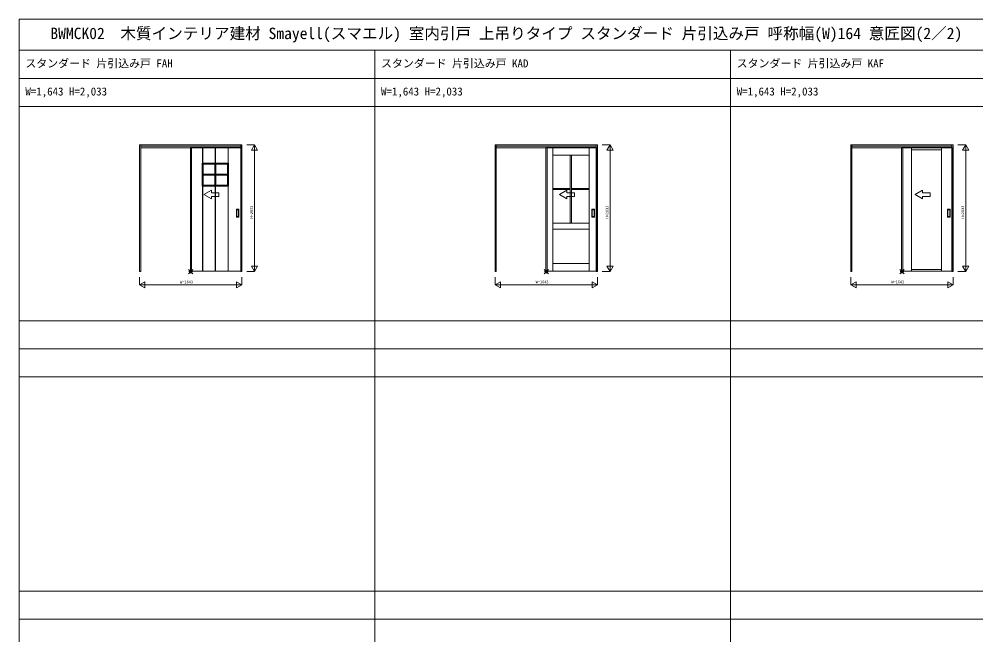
# Model space of a CAD drawing. Units: millimetres, scale not verified. Extents: x -14341 to 14341, y -10000 to 10000.
# Drawn here: x -14341 to 992, y 130 to 10000 of the extents above; entities that cross this region are included whole.
import ezdxf
from ezdxf.enums import TextEntityAlignment as Align

# ---------------------------------------------------------------- set-up
doc = ezdxf.new("R2010")
doc.units = ezdxf.units.MM
doc.header["$LTSCALE"] = 50
doc.layers.add('0-0_0', color=7, linetype='Continuous')
for name, color, linetype, lineweight in [('0-1_YKK_F1', 7, 'Continuous', 18), ('0-2_YKK_A1', 4, 'Continuous', 18), ('0-3_YKK_N1', 2, 'Continuous', 18), ('0-6_YKK_IN', 1, 'Continuous', 18)]:
    doc.layers.add(name, color=color, linetype=linetype, lineweight=lineweight)
doc.styles.add('ＭＳ ゴシック', font='')
doc.styles.get('ＭＳ ゴシック').set_extended_font_data('MS Gothic')

msp = doc.modelspace()

# ---------------------------------------------------------------- linework, layer by layer
at = {"layer": '0-1_YKK_F1'}
for p, q in [((-14340.51, 10000), (14340.51, 10000)), ((-14340.51, -10000), (-14340.51, 10000)), ((-14340.51, 9500), (14159.49, 9500)), ((-8640.51, -10000), (-8640.51, 9500)), ((-2940.51, -10000), (-2940.51, 9500)), ((-14340.51, 9050), (14159.49, 9050)), ((-14340.51, 8600), (14159.49, 8600)), ((-14340.51, 5165), (14159.49, 5165)), ((-14340.51, 4715), (14159.49, 4715)), ((-14340.51, 4265), (14159.49, 4265)), ((-14340.51, 830), (14159.49, 830)), ((-14340.51, 380), (14159.49, 380))]:
    msp.add_line(p, q, dxfattribs=at)
at = {"layer": '0-2_YKK_A1'}
for p, q in [((-12412.01, 7985.71), (-10769.01, 7985.71)), ((-12412.01, 5952.71), (-12412.01, 7985.71)), ((-12392.01, 7985.71), (-12392.01, 7955.71)), ((-10789.01, 7985.71), (-10789.01, 7955.71)), ((-10769.01, 5952.71), (-10769.01, 7985.71)), ((-6714.01, 7985.71), (-5071.01, 7985.71)), ((-6714.01, 5952.71), (-6714.01, 7985.71)), ((-6694.01, 7985.71), (-6694.01, 7955.71)), ((-5091.01, 7985.71), (-5091.01, 7955.71)), ((-5071.01, 5952.71), (-5071.01, 7985.71)), ((-1014.01, 7985.71), (628.99, 7985.71)), ((-1014.01, 5952.71), (-1014.01, 7985.71)), ((-994.01, 7985.71), (-994.01, 7955.71)), ((608.99, 7985.71), (608.99, 7955.71)), ((628.99, 5952.71), (628.99, 7985.71)), ((-12392.01, 7961.71), (-10789.01, 7961.71)), ((-12392.01, 5956.71), (-12392.01, 7955.71)), ((-12392.01, 7934.71), (-10789.01, 7934.71)), ((-11595.51, 7941.71), (-11595.51, 5952.71)), ((-11575.51, 7934.71), (-11575.51, 5952.71)), ((-11402.51, 7941.71), (-11402.51, 7691.71)), ((-11398.51, 7941.71), (-11398.51, 7691.71)), ((-11197.51, 7941.71), (-11197.51, 7691.71)), ((-11193.51, 7941.71), (-11193.51, 7691.71)), ((-10992.51, 7941.71), (-10992.51, 7691.71)), ((-10988.51, 7941.71), (-10988.51, 7691.71)), ((-10789.01, 5952.71), (-10789.01, 7955.71)), ((-6694.01, 7961.71), (-5091.01, 7961.71)), ((-6694.01, 5956.71), (-6694.01, 7955.71)), ((-6694.01, 7934.71), (-5091.01, 7934.71)), ((-5897.51, 7941.71), (-5897.51, 5952.71)), ((-5877.51, 7934.71), (-5877.51, 5952.71)), ((-5091.01, 5952.71), (-5091.01, 7955.71)), ((-994.01, 7961.71), (608.99, 7961.71)), ((-994.01, 5956.71), (-994.01, 7955.71)), ((-994.01, 7934.71), (608.99, 7934.71)), ((-197.51, 7941.71), (-197.51, 5952.71)), ((-177.51, 7934.71), (-177.51, 5952.71)), ((608.99, 5952.71), (608.99, 7955.71)), ((-11391.51, 7675.71), (-11407.51, 7691.71)), ((-11203.01, 7675.71), (-11203.01, 7336.71)), ((-11188.01, 7675.71), (-11188.01, 7336.71)), ((-10999.51, 7675.71), (-10983.51, 7691.71)), ((-11391.51, 7513.71), (-11203.01, 7513.71)), ((-11188.01, 7513.71), (-10999.51, 7513.71)), ((-11391.51, 7498.71), (-11203.01, 7498.71)), ((-11188.01, 7498.71), (-10999.51, 7498.71)), ((-11391.51, 7336.71), (-11407.51, 7320.71)), ((-11402.51, 7320.71), (-11402.51, 5961.71)), ((-11398.51, 7320.71), (-11398.51, 5961.71)), ((-11378.42, 7186.58), (-11258.42, 7255.86)), ((-11258.42, 7216.58), (-11258.42, 7255.86)), ((-11197.51, 7320.71), (-11197.51, 5961.71)), ((-11193.51, 7320.71), (-11193.51, 5961.71)), ((-10999.51, 7336.71), (-10983.51, 7320.71)), ((-10992.51, 7320.71), (-10992.51, 5961.71)), ((-10988.51, 7320.71), (-10988.51, 5961.71)), ((-5680.42, 7186.58), (-5560.42, 7255.86)), ((-5560.42, 7216.58), (-5560.42, 7255.86)), ((19.58, 7186.58), (139.58, 7255.86)), ((139.58, 7216.58), (139.58, 7255.86)), ((-11378.42, 7186.58), (-11258.42, 7117.3)), ((-11258.42, 7117.3), (-11258.42, 7156.58)), ((-5680.42, 7186.58), (-5560.42, 7117.3)), ((-5560.42, 7117.3), (-5560.42, 7156.58)), ((19.58, 7186.58), (139.58, 7117.3)), ((139.58, 7117.3), (139.58, 7156.58)), ((-10859.51, 6826.71), (-10859.51, 6954.71)), ((-10858.51, 6955.71), (-10818.51, 6955.71)), ((-10853.51, 6944.71), (-10853.51, 6836.71)), ((-10824.51, 6945.71), (-10852.51, 6945.71)), ((-10823.51, 6836.71), (-10823.51, 6944.71)), ((-10817.51, 6826.71), (-10817.51, 6954.71)), ((-5161.51, 6826.71), (-5161.51, 6954.71)), ((-5160.51, 6955.71), (-5120.51, 6955.71)), ((-5155.51, 6944.71), (-5155.51, 6836.71)), ((-5126.51, 6945.71), (-5154.51, 6945.71)), ((-5125.51, 6836.71), (-5125.51, 6944.71)), ((-5119.51, 6826.71), (-5119.51, 6954.71)), ((538.49, 6826.71), (538.49, 6954.71)), ((539.49, 6955.71), (579.49, 6955.71)), ((544.49, 6944.71), (544.49, 6836.71)), ((573.49, 6945.71), (545.49, 6945.71)), ((574.49, 6836.71), (574.49, 6944.71)), ((580.49, 6826.71), (580.49, 6954.71)), ((-10858.51, 6825.71), (-10818.51, 6825.71)), ((-10852.51, 6835.71), (-10824.51, 6835.71)), ((-5160.51, 6825.71), (-5120.51, 6825.71)), ((-5154.51, 6835.71), (-5126.51, 6835.71)), ((539.49, 6825.71), (579.49, 6825.71)), ((545.49, 6835.71), (573.49, 6835.71)), ((-12392.01, 5952.71), (-12412.01, 5952.71)), ((-12392.01, 5952.71), (-12392.01, 5956.71)), ((-10785.51, 5961.71), (-11595.51, 5961.71)), ((-11575.51, 5952.71), (-11595.51, 5952.71)), ((-10769.01, 5952.71), (-10789.01, 5952.71)), ((-6694.01, 5952.71), (-6714.01, 5952.71)), ((-6694.01, 5952.71), (-6694.01, 5956.71)), ((-5877.51, 5952.71), (-5897.51, 5952.71)), ((-5071.01, 5952.71), (-5091.01, 5952.71)), ((-994.01, 5952.71), (-1014.01, 5952.71)), ((-994.01, 5952.71), (-994.01, 5956.71)), ((-177.51, 5952.71), (-197.51, 5952.71)), ((628.99, 5952.71), (608.99, 5952.71))]:
    msp.add_line(p, q, dxfattribs=at)
for points in [[(-11595.51, 7941.71), (-10785.51, 7941.71), (-10785.51, 5961.71)], [(-5897.51, 5961.71), (-5787.51, 5961.71), (-5787.51, 7941.71), (-5897.51, 7941.71)], [(-197.51, 5961.71), (-37.51, 5961.71), (-37.51, 7941.71), (-197.51, 7941.71)], [(-11258.42, 7216.58), (-11138.42, 7216.58), (-11138.42, 7156.58), (-11258.42, 7156.58)], [(-5507.51, 7286.71), (-5787.51, 7286.71), (-5787.51, 7266.71), (-5507.51, 7266.71)], [(-5560.42, 7216.58), (-5440.42, 7216.58), (-5440.42, 7156.58), (-5560.42, 7156.58)], [(-5487.51, 7266.71), (-5207.51, 7266.71), (-5207.51, 7286.71), (-5487.51, 7286.71)], [(139.58, 7216.58), (259.58, 7216.58), (259.58, 7156.58), (139.58, 7156.58)]]:
    msp.add_lwpolyline(points, dxfattribs=at)
for points in [[(-5787.51, 7821.71), (-5207.51, 7821.71), (-5207.51, 7941.71), (-5787.51, 7941.71)], [(-5507.51, 7821.71), (-5507.51, 6731.71), (-5487.51, 6731.71), (-5487.51, 7821.71)], [(-5207.51, 5961.71), (-5087.51, 5961.71), (-5087.51, 7941.71), (-5207.51, 7941.71)], [(-37.51, 7905.71), (442.49, 7905.71), (442.49, 7941.71), (-37.51, 7941.71)], [(442.49, 5961.71), (612.49, 5961.71), (612.49, 7941.71), (442.49, 7941.71)], [(-11407.51, 7691.71), (-11407.51, 7320.71), (-10983.51, 7320.71), (-10983.51, 7691.71)], [(-11391.51, 7675.71), (-11391.51, 7336.71), (-10999.51, 7336.71), (-10999.51, 7675.71)], [(-5787.51, 6631.71), (-5207.51, 6631.71), (-5207.51, 6731.71), (-5787.51, 6731.71)], [(-5787.51, 5961.71), (-5207.51, 5961.71), (-5207.51, 6081.71), (-5787.51, 6081.71)], [(-37.51, 5961.71), (442.49, 5961.71), (442.49, 5988.71), (-37.51, 5988.71)]]:
    msp.add_lwpolyline(points, close=True, dxfattribs=at)
for centre, start, end in [((-10858.51, 6954.71), 90, 180), ((-10852.51, 6944.71), 90, 180), ((-10824.51, 6944.71), 360, 90), ((-10818.51, 6954.71), 0, 90), ((-5160.51, 6954.71), 90, 180), ((-5154.51, 6944.71), 90, 180), ((-5126.51, 6944.71), 360, 90), ((-5120.51, 6954.71), 0, 90), ((539.49, 6954.71), 90, 180), ((545.49, 6944.71), 90, 180), ((573.49, 6944.71), 360, 90), ((579.49, 6954.71), 0, 90), ((-10858.51, 6826.71), 180, 270), ((-10852.51, 6836.71), 180, 270), ((-10824.51, 6836.71), 270, 360), ((-10818.51, 6826.71), 270, 0), ((-5160.51, 6826.71), 180, 270), ((-5154.51, 6836.71), 180, 270), ((-5126.51, 6836.71), 270, 360), ((-5120.51, 6826.71), 270, 0), ((539.49, 6826.71), 180, 270), ((545.49, 6836.71), 180, 270), ((573.49, 6836.71), 270, 360), ((579.49, 6826.71), 270, 0)]:
    msp.add_arc(centre, 1, start, end, dxfattribs=at)
at = {"layer": '0-3_YKK_N1'}
for p, q in [((-10694.01, 7985.5), (-10569.01, 7985.5)), ((-10619.01, 7898.9), (-10569.01, 7985.5)), ((-10569.01, 5952.5), (-10569.01, 7985.5)), ((-10569.01, 7985.5), (-10519.01, 7898.9)), ((-4996.01, 7985.5), (-4871.01, 7985.5)), ((-4921.01, 7898.9), (-4871.01, 7985.5)), ((-4871.01, 5952.5), (-4871.01, 7985.5)), ((-4871.01, 7985.5), (-4821.01, 7898.9)), ((703.99, 7985.5), (828.99, 7985.5)), ((778.99, 7898.9), (828.99, 7985.5)), ((828.99, 5952.5), (828.99, 7985.5)), ((828.99, 7985.5), (878.99, 7898.9)), ((-10619.01, 7898.9), (-10519.01, 7898.9)), ((-4921.01, 7898.9), (-4821.01, 7898.9)), ((778.99, 7898.9), (878.99, 7898.9)), ((-10619.01, 6039.1), (-10569.01, 5952.5)), ((-10619.01, 6039.1), (-10519.01, 6039.1)), ((-10569.01, 5952.5), (-10519.01, 6039.1)), ((-4921.01, 6039.1), (-4871.01, 5952.5)), ((-4921.01, 6039.1), (-4821.01, 6039.1)), ((-4871.01, 5952.5), (-4821.01, 6039.1)), ((778.99, 6039.1), (828.99, 5952.5)), ((778.99, 6039.1), (878.99, 6039.1)), ((828.99, 5952.5), (878.99, 6039.1)), ((-12412.01, 5865.5), (-12412.01, 5740.5)), ((-10769.01, 5865.5), (-10769.01, 5740.5)), ((-10694.01, 5952.5), (-10569.01, 5952.5)), ((-6714.01, 5865.5), (-6714.01, 5740.5)), ((-5071.01, 5865.5), (-5071.01, 5740.5)), ((-4996.01, 5952.5), (-4871.01, 5952.5)), ((-1014.01, 5865.5), (-1014.01, 5740.5)), ((628.99, 5865.5), (628.99, 5740.5)), ((703.99, 5952.5), (828.99, 5952.5)), ((-12412.01, 5740.5), (-10769.01, 5740.5)), ((-12412.01, 5740.5), (-12325.41, 5690.5)), ((-10855.61, 5790.5), (-10855.61, 5690.5)), ((-10855.61, 5790.5), (-10769.01, 5740.5)), ((-10855.61, 5690.5), (-10769.01, 5740.5)), ((-6714.01, 5740.5), (-6627.41, 5790.5)), ((-6714.01, 5740.5), (-5071.01, 5740.5)), ((-6714.01, 5740.5), (-6627.41, 5690.5)), ((-6627.41, 5790.5), (-6627.41, 5690.5)), ((-5157.61, 5790.5), (-5157.61, 5690.5)), ((-5157.61, 5790.5), (-5071.01, 5740.5)), ((-5157.61, 5690.5), (-5071.01, 5740.5)), ((-1014.01, 5740.5), (-927.41, 5790.5)), ((-1014.01, 5740.5), (628.99, 5740.5)), ((-1014.01, 5740.5), (-927.41, 5690.5)), ((-927.41, 5790.5), (-927.41, 5690.5)), ((542.39, 5790.5), (542.39, 5690.5)), ((542.39, 5790.5), (628.99, 5740.5)), ((542.39, 5690.5), (628.99, 5740.5))]:
    msp.add_line(p, q, dxfattribs=at)
msp.add_lwpolyline([(-12412.01, 5740.5), (-12325.41, 5790.5), (-12325.41, 5690.5)], dxfattribs=at)
at = {"layer": '0-6_YKK_IN'}
for p, q in [((-11625.86, 5917.14), (-11555.15, 5987.86)), ((-11625.86, 5987.86), (-11555.15, 5917.14)), ((-5927.86, 5917.14), (-5857.15, 5987.86)), ((-5927.86, 5987.86), (-5857.15, 5917.14)), ((-227.86, 5917.14), (-157.15, 5987.86)), ((-227.86, 5987.86), (-157.15, 5917.14))]:
    msp.add_line(p, q, dxfattribs=at)
for centre in [(-11590.51, 5952.5), (-5892.51, 5952.5), (-192.51, 5952.5)]:
    msp.add_circle(centre, 25, dxfattribs=at)

# ---------------------------------------------------------------- texts
at = {"layer": '0-0_0', "style": 'ＭＳ ゴシック'}
for s, height, p in [('BWMCK02  木質インテリア建材 Smayell(スマエル) 室内引戸 上吊りタイプ スタンダード 片引込み戸 呼称幅(W)164 意匠図(2／2)', 183.3, (-13840.51, 9625)), ('スタンダード 片引込み戸 FAH', 128.3, (-14240.51, 9187.5)), ('スタンダード 片引込み戸 KAD', 128.3, (-8540.51, 9187.5)), ('スタンダード 片引込み戸 KAF', 128.3, (-2840.51, 9187.5)), ('W=1,643 H=2,033', 128.3, (-14240.51, 8737.5)), ('W=1,643 H=2,033', 128.3, (-8540.51, 8737.5)), ('W=1,643 H=2,033', 128.3, (-2840.51, 8737.5))]:
    msp.add_text(s, height=height, dxfattribs=at).set_placement(p, align=Align.BOTTOM_LEFT)
at = {"layer": '0-3_YKK_N1', "color": 7, "style": 'ＭＳ ゴシック'}
for p in [(-10581.01, 6804), (-4883.01, 6804), (816.99, 6804)]:
    msp.add_text('H=2033', height=43.99, rotation=90, dxfattribs=at).set_placement(p, align=Align.BOTTOM_LEFT)
for p in [(-11760.51, 5752.5), (-6062.51, 5752.5), (-362.51, 5752.5)]:
    msp.add_text('W=1643', height=43.99, dxfattribs=at).set_placement(p, align=Align.BOTTOM_LEFT)

doc.saveas('drawing.dxf')
